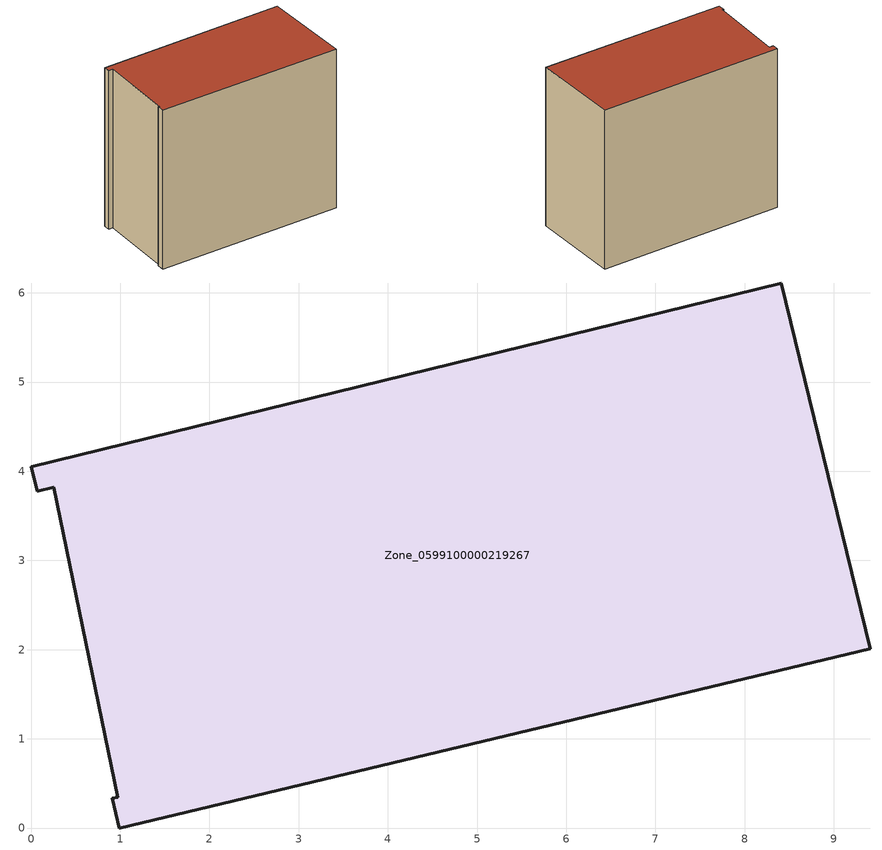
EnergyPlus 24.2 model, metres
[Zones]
Zone_0599100000219267
 floor ground (C_G): 0.97,0.34 0.26,3.82 0.07,3.78 0,4.05 8.41,6.11 9.41,2.01 0.99,0 0.91,0.33 z0
 wall outside (C_F): 0.99,0 9.41,2.01 8.41,6.11 0,4.05 0.07,3.78 0.26,3.82 0.97,0.34 0.91,0.33 0.99,0 z0:7.59
 roof outside (C_R): 0.26,3.82 0.97,0.34 0.91,0.33 0.99,0 9.41,2.01 8.41,6.11 0,4.05 0.07,3.78 z7.59
[BUILDING]
Pand.0599100000219267: North Axis=0; Terrain=City; Loads Convergence Tolerance Value=0.04; Temperature Convergence Tolerance Value=0.4; Solar Distribution=FullExterior; Maximum Number of Warmup Days=25; Minimum Number of Warmup Days=1
[Site:Location]
Rotterdam.The.Hague.AP_ZH_NLD Design_Conditions: Latitude=51.96; Longitude=4.45; Time Zone=1; Elevation=-4.5
[SITE:GROUNDTEMPERATURE:BUILDINGSURFACE]
18, 18, 18, 18, 18, 18, 18, 18, 18, 18, 18, 18
[MATERIAL] Thermal Absorptance=0.9; Solar Absorptance=0.7; Visible Absorptance=0.7
Name | Roughness | Thickness | Conductivity | Density | Specific Heat
G.TI.1946 | MediumSmooth | 0.15 | 1 | 540 | 1210
F.TI.1946 | Rough | 0.3 | 0.857143 | 1920 | 840
R.TI.1946 | MediumRough | 0.2 | 0.1 | 1500 | 1000
[CONSTRUCTION]
C_G: G.TI.1946
C_F: F.TI.1946
C_R: R.TI.1946
[ZONE]
Zone_0599100000219267: Type=1; Multiplier=1; Ceiling Height=Autocalculate; Volume=Autocalculate; Floor Area=autocalculate; Part of Total Floor Area=Yes
[ZONEINFILTRATION:DESIGNFLOWRATE]
Infil_Zone_0599100000219267: Zone or ZoneList or Space or SpaceList=Zone_0599100000219267; Schedule=AlwaysOn; Design Flow Rate Calculation Method=Flow/Area; Flow Rate per Floor Area=0.003; Constant Term Coefficient=1; Temperature Term Coefficient=0; Velocity Term Coefficient=0; Velocity Squared Term Coefficient=0
[HVACTEMPLATE:ZONE:IDEALLOADSAIRSYSTEM]
Zone_0599100000219267: Maximum Heating Supply Air Temperature=50; Minimum Cooling Supply Air Temperature=13; Maximum Heating Supply Air Humidity Ratio=0.0156; Minimum Cooling Supply Air Humidity Ratio=0.0077; Heating Limit=NoLimit; Cooling Limit=NoLimit; Dehumidification Control Type=ConstantSensibleHeatRatio; Cooling Sensible Heat Ratio=0.7; Dehumidification Setpoint=60; Humidification Control Type=None; Humidification Setpoint=30; Outdoor Air Method=None; Outdoor Air Flow Rate per Person=0.00944; Outdoor Air Flow Rate per Zone Floor Area=0; Outdoor Air Flow Rate per Zone=0; Demand Controlled Ventilation Type=None; Outdoor Air Economizer Type=NoEconomizer; Heat Recovery Type=None; Sensible Heat Recovery Effectiveness=0.7; Latent Heat Recovery Effectiveness=0.65
[ZONECONTROL:THERMOSTAT]
ThermostatControl_Zone_0599100000219267: Zone or ZoneList=Zone_0599100000219267; Control Type Schedule=DualSetpointControlType; Control 1=Thermostat_Zone_0599100000219267; Temperature Difference Between Cutout And Setpoint=0
[THERMOSTATSETPOINT:DUALSETPOINT]
Thermostat_Zone_0599100000219267: Heating Setpoint Temperature Schedule=HeatingSetpoint_Zone_0599100000219267; Cooling Setpoint Temperature Schedule=CoolingSetpoint_Zone_0599100000219267
[SCHEDULE:COMPACT]
HeatingSetpoint_Zone_0599100000219267: Through: 12/31, For: AllDays, Until: 24:00, 21
CoolingSetpoint_Zone_0599100000219267: Through: 12/31, For: AllDays, Until: 24:00, 24
DualSetpointControlType: Through: 12/31, For: AllDays, Until: 24:00, 4
AlwaysOn: Through: 12/31, For: AllDays, Until: 24:00, 1
